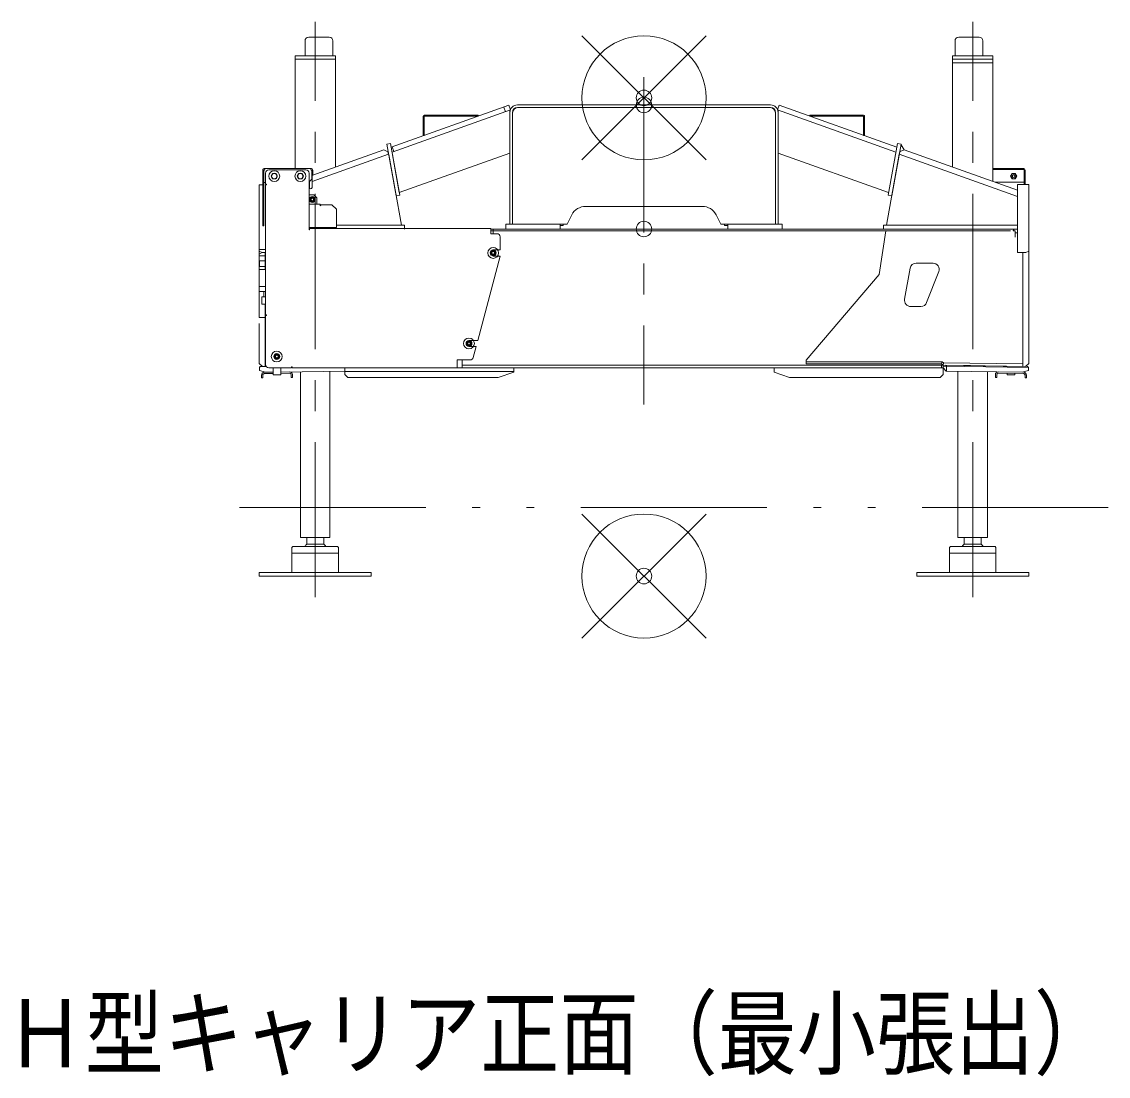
# Model space of a CAD drawing. Units: millimetres on the paper. Extents: x -420 to 420, y -297 to 297.
# Drawn here: x 0.55 to 35.57, y -114.87 to -80.87 of the extents above; entities that cross this region are included whole.
import ezdxf
from ezdxf.enums import TextEntityAlignment as Align

# ---------------------------------------------------------------- set-up
doc = ezdxf.new("R2010")
doc.units = ezdxf.units.MM
doc.header["$PDMODE"] = 32
doc.header["$PDSIZE"] = 0.5
doc.linetypes.add('CHAIN1', pattern=[8, 5, -1, 1, -1])
doc.linetypes.add('DASHED_DOUBLE_DOTTED', pattern=[11, 6, -1.5, 0.25, -1.5, 0.25, -1.5])
doc.layers.add('0-0_0', color=7, linetype='Continuous', lineweight=18)
doc.styles.add('ＭＳ ゴシック', font='')
doc.styles.get('ＭＳ ゴシック').set_extended_font_data('MS Gothic')

msp = doc.modelspace()

# ---------------------------------------------------------------- linework, layer by layer
at = {"layer": '0-0_0', "color": 4, "linetype": 'CHAIN1'}
for p, q in [((10.012, -99.421), (10.012, -80.868)), ((31.202, -99.421), (31.202, -80.868))]:
    msp.add_line(p, q, dxfattribs=at)
at = {"layer": '0-0_0', "color": 4}
for p, q in [((9.682, -81.973), (9.682, -81.483)), ((10.462, -81.363), (9.802, -81.363)), ((10.582, -81.973), (10.582, -81.483)), ((30.632, -81.973), (30.632, -81.483)), ((30.752, -81.363), (31.412, -81.363)), ((31.532, -81.973), (31.532, -81.483)), ((9.362, -85.597), (9.362, -81.973)), ((9.362, -81.973), (10.662, -81.973)), ((9.362, -82.073), (10.662, -82.073)), ((10.662, -85.553), (10.662, -81.973)), ((31.852, -81.973), (30.552, -81.973)), ((30.552, -85.553), (30.552, -81.973)), ((31.852, -82.073), (30.552, -82.073)), ((31.852, -82.193), (30.552, -82.193)), ((31.852, -86.017), (31.852, -81.973)), ((9.537, -97.503), (9.537, -92.153)), ((10.487, -97.503), (10.487, -92.14)), ((30.727, -97.503), (30.727, -92.14)), ((31.677, -97.503), (31.677, -92.153)), ((10.487, -97.503), (9.537, -97.503)), ((9.737, -97.712), (9.737, -97.503)), ((10.287, -97.712), (10.287, -97.503)), ((31.677, -97.503), (30.727, -97.503)), ((30.927, -97.712), (30.927, -97.503)), ((31.477, -97.712), (31.477, -97.503)), ((9.737, -97.712), (10.287, -97.712)), ((30.927, -97.712), (31.477, -97.712))]:
    msp.add_line(p, q, dxfattribs=at)
at = {"layer": '0-0_0'}
for p, q in [((18.607, -85.323), (22.607, -81.323)), ((18.607, -81.323), (22.607, -85.323)), ((8.321, -85.661), (8.321, -87.447)), ((8.321, -85.661), (8.353, -85.661)), ((8.353, -85.661), (8.353, -87.447)), ((9.867, -85.597), (8.385, -85.597)), ((8.385, -85.597), (8.385, -85.629)), ((8.411, -85.747), (8.411, -86.103)), ((9.711, -85.647), (8.511, -85.647)), ((8.593, -85.847), (8.642, -85.762)), ((8.74, -85.762), (8.642, -85.762)), ((8.789, -85.847), (8.74, -85.762)), ((9.433, -85.847), (9.482, -85.762)), ((9.58, -85.762), (9.482, -85.762)), ((9.629, -85.847), (9.58, -85.762)), ((9.811, -85.747), (9.811, -87.573)), ((9.867, -85.597), (9.867, -85.629)), ((9.899, -85.661), (9.899, -85.947)), ((9.931, -85.661), (9.899, -85.661)), ((9.931, -85.661), (9.931, -85.812)), ((31.852, -85.596), (32.829, -85.596)), ((31.852, -85.628), (32.829, -85.628)), ((32.474, -85.761), (32.572, -85.761)), ((32.861, -85.66), (32.861, -86.122)), ((32.893, -85.66), (32.893, -86.122)), ((8.411, -86.047), (8.321, -86.047)), ((8.431, -86.103), (8.411, -86.103)), ((8.431, -86.123), (8.411, -86.123)), ((8.411, -86.123), (8.411, -90.323)), ((8.789, -85.847), (8.74, -85.932)), ((9.629, -85.847), (9.58, -85.932)), ((9.899, -85.947), (9.811, -86.035)), ((9.831, -86.015), (9.831, -86.218)), ((9.931, -85.812), (9.899, -85.812)), ((9.907, -85.836), (9.907, -86.218)), ((31.936, -86.046), (32.861, -86.046)), ((32.861, -86.121), (32.893, -86.121)), ((9.811, -86.451), (9.967, -86.451)), ((9.811, -86.751), (10.167, -86.751)), ((9.847, -86.56), (9.917, -86.52)), ((9.847, -86.56), (9.847, -86.641)), ((9.847, -86.641), (9.917, -86.682)), ((9.917, -86.52), (9.987, -86.56)), ((9.917, -86.682), (9.987, -86.641)), ((9.987, -86.56), (9.987, -86.641)), ((10.167, -86.751), (10.167, -86.791)), ((10.187, -86.767), (10.187, -86.791)), ((10.187, -86.767), (10.547, -86.767)), ((10.547, -86.767), (10.697, -86.917)), ((10.697, -86.917), (10.697, -87.501)), ((8.353, -87.347), (8.321, -87.347)), ((8.353, -87.447), (8.321, -87.447)), ((9.811, -87.501), (10.697, -87.501)), ((9.831, -87.533), (9.831, -87.573)), ((15.671, -87.703), (15.871, -87.703)), ((15.971, -87.803), (15.971, -88.223)), ((28.187, -89.023), (28.398, -87.613)), ((15.739, -88.223), (15.971, -88.223)), ((15.25, -91.143), (15.971, -88.423)), ((15.666, -88.323), (15.707, -88.253)), ((15.707, -88.393), (15.666, -88.323)), ((15.787, -88.393), (15.707, -88.393)), ((15.739, -88.423), (15.971, -88.423)), ((15.828, -88.323), (15.787, -88.393)), ((32.817, -88.313), (32.817, -91.983)), ((33.007, -88.261), (33.007, -91.883)), ((29.384, -88.653), (29.924, -88.653)), ((30.11, -88.926), (29.717, -89.926)), ((25.832, -91.783), (28.187, -89.023)), ((8.431, -90.323), (8.411, -90.323)), ((8.431, -90.343), (8.411, -90.343)), ((8.411, -90.343), (8.411, -91.923)), ((14.886, -91.243), (14.926, -91.173)), ((14.926, -91.313), (14.886, -91.243)), ((15.007, -91.313), (14.926, -91.313)), ((14.965, -91.143), (15.252, -91.143)), ((14.965, -91.343), (15.198, -91.343)), ((15.047, -91.243), (15.007, -91.313)), ((15.103, -91.698), (15.197, -91.343)), ((8.69, -91.663), (8.73, -91.593)), ((8.73, -91.733), (8.69, -91.663)), ((8.811, -91.733), (8.73, -91.733)), ((8.852, -91.663), (8.811, -91.733)), ((8.511, -92.023), (9.251, -92.023)), ((9.251, -92.003), (9.251, -92.023)), ((9.271, -92.003), (9.271, -92.023)), ((9.271, -92.023), (14.583, -92.023)), ((14.583, -91.773), (14.583, -92.023)), ((14.583, -91.773), (15.006, -91.773)), ((25.832, -91.783), (25.832, -91.903)), ((30.213, -91.834), (25.832, -91.834)), ((25.832, -91.903), (30.192, -91.903)), ((30.257, -91.863), (30.213, -91.834)), ((30.252, -91.943), (30.257, -91.863)), ((30.257, -91.863), (32.817, -91.9)), ((33.007, -91.883), (32.907, -91.983)), ((31.934, -92.338), (31.935, -92.248)), ((31.934, -92.338), (31.979, -92.338)), ((31.979, -92.338), (31.98, -92.248)), ((32.026, -92.204), (32.846, -92.216)), ((32.31, -92.253), (32.311, -92.208)), ((32.889, -92.351), (32.89, -92.261)), ((32.889, -92.351), (32.934, -92.352)), ((32.934, -92.352), (32.935, -92.262)), ((18.607, -100.743), (22.607, -96.743)), ((18.607, -96.743), (22.607, -100.743))]:
    msp.add_line(p, q, dxfattribs=at)
at = {"layer": '0-0_0', "color": 6, "linetype": 'CHAIN1'}
msp.add_line((20.607, -82.66), (20.607, -93.206), dxfattribs=at)
at = {"layer": '0-0_0', "color": 6}
for p, q in [((16.247, -83.563), (12.462, -84.913)), ((16.14, -83.771), (16.087, -83.62)), ((16.3, -83.714), (16.247, -83.563)), ((24.687, -83.553), (16.527, -83.553)), ((24.687, -83.633), (16.527, -83.633)), ((24.647, -83.633), (16.567, -83.633)), ((24.914, -83.714), (24.967, -83.563)), ((24.967, -83.563), (28.752, -84.913)), ((16.3, -83.714), (12.491, -85.073)), ((13.495, -83.915), (13.495, -84.533)), ((15.259, -83.883), (13.527, -83.883)), ((15.259, -83.915), (13.527, -83.915)), ((13.527, -83.915), (13.527, -84.533)), ((15.259, -83.883), (15.259, -83.915)), ((16.287, -83.718), (16.281, -85.101)), ((16.287, -87.393), (16.287, -83.793)), ((16.367, -87.393), (16.367, -83.793)), ((24.914, -83.714), (28.723, -85.073)), ((24.927, -83.718), (24.933, -85.101)), ((24.927, -87.393), (24.927, -83.793)), ((25.955, -83.883), (25.955, -83.915)), ((25.955, -83.883), (27.687, -83.883)), ((25.955, -83.915), (27.687, -83.915)), ((27.687, -83.915), (27.687, -84.533)), ((27.719, -83.915), (27.719, -84.533)), ((13.527, -84.533), (13.495, -84.533)), ((27.687, -84.533), (27.719, -84.533)), ((9.899, -85.826), (12.219, -84.998)), ((12.347, -85.058), (12.219, -84.998)), ((12.442, -84.798), (12.324, -84.819)), ((12.619, -86.483), (12.324, -84.819)), ((12.377, -85.143), (12.347, -85.058)), ((12.737, -86.462), (12.442, -84.798)), ((12.721, -86.371), (12.462, -84.913)), ((12.547, -85.053), (12.493, -84.902)), ((16.281, -85.101), (12.721, -86.371)), ((24.933, -85.101), (28.493, -86.371)), ((28.479, -86.462), (28.777, -84.798)), ((28.597, -86.483), (28.895, -84.819)), ((28.777, -84.798), (28.895, -84.819)), ((28.892, -84.836), (28.993, -84.997)), ((32.647, -86.301), (28.993, -84.997)), ((9.907, -86.025), (12.377, -85.143)), ((12.787, -87.433), (12.381, -85.144)), ((28.427, -87.433), (28.837, -85.143)), ((28.607, -86.413), (28.837, -85.143)), ((32.647, -86.503), (28.837, -85.143)), ((8.321, -86.123), (8.207, -86.123)), ((8.207, -86.123), (8.207, -88.261)), ((32.647, -86.122), (33.007, -86.122)), ((32.647, -88.313), (32.647, -86.122)), ((33.007, -88.261), (33.007, -86.122)), ((12.737, -86.462), (12.619, -86.483)), ((28.479, -86.462), (28.597, -86.483)), ((22.488, -86.823), (18.726, -86.823)), ((32.647, -86.503), (32.647, -87.433)), ((32.647, -86.503), (32.647, -87.433)), ((18.127, -87.393), (18.282, -87.093)), ((22.932, -87.093), (23.087, -87.393)), ((10.697, -87.433), (12.887, -87.433)), ((12.887, -87.433), (12.887, -87.553)), ((16.157, -87.393), (16.157, -87.553)), ((17.907, -87.393), (16.157, -87.393)), ((16.367, -87.393), (16.287, -87.393)), ((17.907, -87.393), (17.907, -87.553)), ((18.007, -87.443), (17.907, -87.443)), ((18.007, -87.443), (18.007, -87.393)), ((23.207, -87.443), (23.207, -87.393)), ((23.307, -87.443), (23.207, -87.443)), ((23.307, -87.393), (23.307, -87.553)), ((25.057, -87.393), (23.307, -87.393)), ((25.057, -87.393), (25.057, -87.553)), ((28.327, -87.433), (32.647, -87.433)), ((28.327, -87.553), (28.327, -87.433)), ((32.647, -87.433), (31.467, -87.433)), ((32.647, -87.553), (32.647, -87.433)), ((20.607, -87.553), (15.671, -87.553)), ((15.747, -87.613), (15.671, -87.613)), ((15.747, -87.703), (15.747, -87.553)), ((32.419, -87.613), (15.747, -87.613)), ((17.907, -87.553), (16.157, -87.553)), ((32.647, -87.553), (20.607, -87.553)), ((25.057, -87.553), (23.307, -87.553)), ((32.505, -87.613), (32.527, -87.553)), ((32.567, -87.613), (32.505, -87.613)), ((32.527, -87.613), (32.527, -87.553)), ((32.567, -87.613), (32.567, -87.813)), ((32.647, -87.673), (32.567, -87.673)), ((8.411, -88.213), (8.207, -88.213)), ((8.207, -88.261), (8.207, -88.365)), ((8.297, -88.313), (8.207, -88.365)), ((8.207, -88.365), (8.207, -90.403)), ((8.397, -88.413), (8.207, -88.413)), ((8.217, -88.763), (8.217, -88.573)), ((8.217, -88.573), (8.411, -88.573)), ((8.397, -88.313), (8.297, -88.313)), ((8.397, -88.313), (8.397, -88.573)), ((8.397, -88.482), (8.397, -88.858)), ((8.217, -88.763), (8.411, -88.763)), ((29.188, -88.813), (29.009, -89.818)), ((8.397, -89.403), (8.207, -89.403)), ((8.397, -89.978), (8.397, -91.981)), ((29.531, -90.053), (29.206, -90.053)), ((8.397, -90.403), (8.207, -90.403)), ((8.207, -90.603), (8.207, -91.883)), ((8.397, -90.403), (8.397, -91.983)), ((8.207, -91.883), (8.307, -91.983)), ((8.21, -92.013), (8.239, -91.982)), ((8.21, -92.013), (8.211, -92.113)), ((8.429, -91.98), (8.239, -91.982)), ((8.397, -91.983), (8.307, -91.983)), ((8.654, -92.257), (8.651, -92.023)), ((8.904, -92.253), (8.901, -92.023)), ((20.607, -92.023), (10.962, -92.023)), ((10.962, -92.023), (10.962, -92.243)), ((16.412, -92.023), (10.962, -92.023)), ((14.747, -91.773), (14.747, -91.943)), ((14.747, -91.943), (20.607, -91.943)), ((14.752, -91.943), (14.752, -92.023)), ((16.412, -92.173), (16.412, -92.023)), ((30.257, -91.943), (20.607, -91.943)), ((30.252, -92.023), (20.607, -92.023)), ((24.802, -92.023), (24.802, -92.173)), ((30.252, -92.023), (24.802, -92.023)), ((30.192, -91.943), (30.192, -92.023)), ((30.252, -91.943), (30.252, -92.023)), ((30.253, -91.943), (30.252, -92.033)), ((30.252, -92.023), (30.252, -92.243)), ((30.351, -92.134), (30.252, -92.033)), ((32.973, -91.982), (30.253, -91.943)), ((33.003, -92.013), (30.253, -91.973)), ((30.257, -91.943), (31.127, -91.953)), ((30.257, -91.943), (31.127, -91.953)), ((32.817, -91.98), (30.257, -91.943)), ((30.356, -91.974), (30.325, -91.944)), ((30.356, -91.974), (30.356, -92.134)), ((33.003, -92.013), (32.973, -91.982)), ((33.003, -92.013), (33.001, -92.113)), ((8.412, -92.17), (8.211, -92.113)), ((8.28, -92.352), (8.279, -92.262)), ((8.325, -92.351), (8.28, -92.352)), ((8.325, -92.351), (8.324, -92.261)), ((8.653, -92.167), (8.368, -92.171)), ((8.653, -92.212), (8.368, -92.216)), ((8.904, -92.253), (8.654, -92.257)), ((10.962, -92.135), (8.903, -92.163)), ((9.188, -92.204), (8.903, -92.208)), ((9.235, -92.338), (9.234, -92.248)), ((9.28, -92.338), (9.235, -92.338)), ((9.28, -92.338), (9.279, -92.248)), ((16.412, -92.143), (10.962, -92.143)), ((10.962, -92.243), (11.062, -92.343)), ((15.912, -92.343), (11.062, -92.343)), ((15.912, -92.343), (16.412, -92.173)), ((30.152, -92.343), (30.252, -92.243)), ((32.8, -92.17), (30.351, -92.134)), ((33.001, -92.113), (32.8, -92.17))]:
    msp.add_line(p, q, dxfattribs=at)
at = {"layer": '0-0_0', "color": 1}
for p, q in [((8.207, -88.858), (8.411, -88.858)), ((8.207, -88.858), (8.207, -89.568)), ((8.207, -89.568), (8.411, -89.568)), ((8.357, -89.568), (8.357, -89.738)), ((8.29, -89.738), (8.411, -89.738)), ((8.29, -89.978), (8.29, -89.738)), ((8.29, -89.978), (8.411, -89.978))]:
    msp.add_line(p, q, dxfattribs=at)
at = {"layer": '0-0_0', "linetype": 'DASHED_DOUBLE_DOTTED'}
msp.add_line((35.572, -96.533), (6.183, -96.533), dxfattribs=at)
at = {"layer": '0-0_0', "color": 2}
for p, q in [((9.262, -98.003), (10.762, -98.003)), ((9.262, -98.003), (9.262, -98.623)), ((10.732, -97.793), (10.762, -97.823)), ((10.762, -97.823), (10.762, -98.003)), ((10.762, -98.003), (10.762, -98.623)), ((30.452, -98.003), (31.952, -98.003)), ((30.452, -98.003), (30.452, -98.623)), ((31.922, -97.793), (31.952, -97.823)), ((31.952, -97.823), (31.952, -98.003)), ((31.952, -98.003), (31.952, -98.623)), ((8.207, -98.623), (11.817, -98.623)), ((8.207, -98.743), (8.207, -98.623)), ((8.207, -98.743), (11.817, -98.743)), ((11.817, -98.743), (11.817, -98.623)), ((29.397, -98.623), (33.007, -98.623)), ((29.397, -98.743), (29.397, -98.623)), ((29.397, -98.743), (33.007, -98.743)), ((33.007, -98.743), (33.007, -98.623))]:
    msp.add_line(p, q, dxfattribs=at)
at = {"layer": '0-0_0', "color": 6}
for points in [[(18.127, -87.393), (16.367, -87.393), (16.367, -83.833)], [(23.087, -87.393), (24.847, -87.393), (24.847, -83.833)], [(24.927, -87.393), (24.847, -87.393), (24.847, -83.793)], [(28.835, -85.142), (28.865, -85.057), (28.993, -84.997)], [(8.411, -88.313), (8.297, -88.313), (8.207, -88.261)], [(30.152, -92.343), (25.302, -92.343), (24.802, -92.173)]]:
    msp.add_lwpolyline(points, dxfattribs=at)
at = {"layer": '0-0_0'}
for points in [[(32.474, -85.931), (32.425, -85.846), (32.474, -85.761)], [(32.572, -85.761), (32.622, -85.846), (32.572, -85.931), (32.474, -85.931)], [(8.74, -85.932), (8.642, -85.932), (8.593, -85.847)], [(9.58, -85.932), (9.482, -85.932), (9.433, -85.847)], [(9.967, -86.451), (10.067, -86.551), (10.067, -86.751)], [(9.831, -87.533), (15.671, -87.533), (15.671, -87.703)], [(15.828, -88.323), (15.787, -88.253), (15.707, -88.253)], [(33.007, -88.261), (32.917, -88.313), (32.647, -88.313)], [(15.047, -91.243), (15.007, -91.173), (14.926, -91.173)], [(8.852, -91.663), (8.811, -91.593), (8.73, -91.593)], [(30.252, -91.943), (30.192, -91.903), (30.213, -91.834)], [(32.31, -92.253), (32.56, -92.257), (32.561, -92.212)]]:
    msp.add_lwpolyline(points, dxfattribs=at)
at = {"layer": '0-0_0', "color": 2}
for points in [[(9.262, -97.823), (9.292, -97.793), (10.732, -97.793)], [(9.262, -97.823), (9.262, -98.003), (9.562, -98.003)], [(30.452, -97.823), (30.482, -97.793), (31.922, -97.793)], [(30.452, -97.823), (30.452, -98.003), (30.752, -98.003)]]:
    msp.add_lwpolyline(points, dxfattribs=at)
at = {"layer": '0-0_0'}
for centre, radius in [((20.607, -83.323), 2), ((8.691, -85.847), 0.175), ((8.691, -85.847), 0.085), ((9.531, -85.847), 0.175), ((9.531, -85.847), 0.085), ((32.523, -85.846), 0.085), ((32.523, -85.846), 0.05), ((32.523, -85.846), 0.0419), ((9.917, -86.601), 0.095), ((9.917, -86.601), 0.07), ((9.917, -86.601), 0.05), ((9.917, -86.601), 0.0419), ((15.747, -88.323), 0.175), ((15.747, -88.323), 0.095), ((15.747, -88.323), 0.07), ((15.747, -88.323), 0.05), ((15.747, -88.323), 0.0432), ((14.966, -91.243), 0.175), ((14.966, -91.243), 0.095), ((14.966, -91.243), 0.07), ((14.966, -91.243), 0.05), ((14.966, -91.243), 0.0432), ((8.771, -91.663), 0.175), ((8.771, -91.663), 0.095), ((8.771, -91.663), 0.07), ((8.771, -91.663), 0.05), ((8.771, -91.663), 0.0432), ((20.607, -98.743), 2)]:
    msp.add_circle(centre, radius, dxfattribs=at)
at = {"layer": '0-0_0', "color": 4}
for centre, radius, start, end in [((9.802, -81.483), 0.12, 90, 180), ((10.462, -81.483), 0.12, 0, 90), ((30.752, -81.483), 0.12, 90, 180), ((31.412, -81.483), 0.12, 0, 90), ((10.012, -98.003), 0.4, 133.4325, 148.3318), ((10.012, -98.003), 0.4, 31.6682, 46.5675), ((31.202, -98.003), 0.4, 133.4325, 148.3318), ((31.202, -98.003), 0.4, 31.6682, 46.5675)]:
    msp.add_arc(centre, radius, start, end, dxfattribs=at)
at = {"layer": '0-0_0', "color": 6}
for centre, radius, start, end in [((16.527, -83.793), 0.24, 90, 180), ((16.527, -83.793), 0.16, 90, 180), ((16.567, -83.833), 0.2, 90, 180), ((24.647, -83.833), 0.2, 0, 90), ((24.687, -83.793), 0.24, 0, 90), ((24.687, -83.793), 0.16, 0, 90), ((13.527, -83.915), 0.032, 90, 180), ((27.687, -83.915), 0.032, 0, 90), ((18.726, -87.323), 0.5, 90, 152.6364), ((22.488, -87.323), 0.5, 27.3636, 90), ((29.206, -89.853), 0.2, 169.8753, 270), ((8.369, -92.261), 0.09, 90.8112, 180.8112), ((8.369, -92.261), 0.045, 90.8112, 180.8112), ((9.189, -92.249), 0.045, 0.8112, 90.8112), ((9.189, -92.249), 0.09, 0.8112, 85.7777)]:
    msp.add_arc(centre, radius, start, end, dxfattribs=at)
at = {"layer": '0-0_0'}
for centre, radius, start, end in [((8.385, -85.661), 0.064, 90, 180), ((8.385, -85.661), 0.032, 90, 180), ((8.353, -85.629), 0.032, 270, 0), ((8.511, -85.747), 0.1, 90, 180), ((8.691, -85.847), 0.092, 127.505, 172.495), ((8.691, -85.847), 0.092, 67.505, 112.495), ((8.691, -85.847), 0.092, 7.505, 52.495), ((9.531, -85.847), 0.092, 127.505, 172.495), ((9.531, -85.847), 0.092, 67.505, 112.495), ((9.531, -85.847), 0.092, 7.505, 52.495), ((9.711, -85.747), 0.1, 0, 90), ((9.867, -85.661), 0.064, 0, 90), ((9.867, -85.661), 0.032, 0, 90), ((9.899, -85.629), 0.032, 180, 270), ((32.829, -85.66), 0.064, 0, 90), ((32.829, -85.66), 0.032, 0, 90), ((8.431, -86.113), 0.01, 270, 90), ((8.691, -85.847), 0.092, 187.505, 232.495), ((8.691, -85.847), 0.092, 247.505, 292.495), ((8.691, -85.847), 0.092, 307.505, 352.495), ((9.531, -85.847), 0.092, 187.505, 232.495), ((9.531, -85.847), 0.092, 247.505, 292.495), ((9.531, -85.847), 0.092, 307.505, 352.495), ((9.899, -85.836), 0.008, 360, 90), ((9.869, -86.218), 0.038, 180, 360), ((10.177, -86.791), 0.01, 180, 0), ((9.821, -87.573), 0.01, 180, 0), ((15.871, -87.803), 0.1, 0, 90), ((29.384, -88.853), 0.2, 90, 169.8753), ((29.924, -88.853), 0.2, 338.5523, 90), ((29.531, -89.853), 0.2, 270, 338.5523), ((8.431, -90.333), 0.01, 270, 90), ((15.006, -91.673), 0.1, 270, 345.1528), ((8.511, -91.923), 0.1, 180, 270), ((9.261, -92.003), 0.01, 0, 180), ((32.025, -92.249), 0.09, 89.1888, 179.1888), ((32.025, -92.249), 0.045, 89.1888, 179.1888), ((32.845, -92.261), 0.09, 359.1888, 89.1888), ((32.845, -92.261), 0.045, 359.1888, 89.1888)]:
    msp.add_arc(centre, radius, start, end, dxfattribs=at)
for p in [(20.607, -83.323), (20.607, -83.323), (20.607, -83.553), (20.607, -87.553), (20.607, -98.743), (20.607, -98.743)]:
    msp.add_point(p, dxfattribs=at)

# ---------------------------------------------------------------- texts
at = {"layer": '0-0_0', "style": 'ＭＳ ゴシック', "width": 0.85}
msp.add_text('Ｈ型キャリア正面（最小張出）', height=2.199, dxfattribs=at).set_placement((0.036, -115.243), align=Align.BOTTOM_LEFT)

doc.saveas('drawing.dxf')
